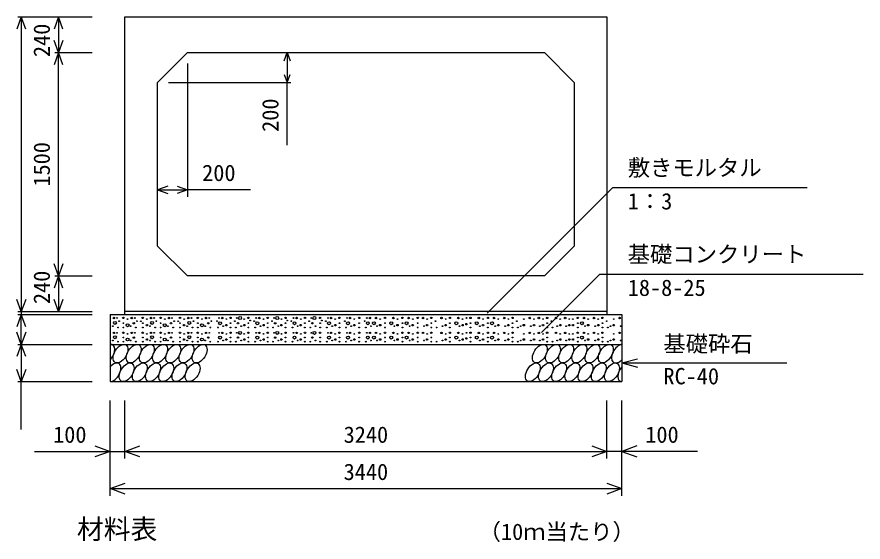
# Model space of a CAD drawing. Units: millimetres, scale not verified. Extents: x -100800 to 100800, y -35640 to 35640.
# Drawn here: x 4834 to 10520, y -3378 to 150 of the extents above; entities that cross this region are included whole.
import ezdxf
from ezdxf.enums import TextEntityAlignment as Align

# ---------------------------------------------------------------- set-up
doc = ezdxf.new("R2010")
doc.units = ezdxf.units.MM
doc.header["$LTSCALE"] = 120
for name, color, linetype, lineweight in [('0-0_DIM', 7, 'Continuous', 25), ('0-2_HATCH', 6, 'Continuous', 25), ('0-5_OUTLINE', 3, 'Continuous', 25), ('0-7_TXT', 7, 'Continuous', 25)]:
    doc.layers.add(name, color=color, linetype=linetype, lineweight=lineweight)
doc.styles.add('ＭＳ ゴシック', font='')
doc.styles.get('ＭＳ ゴシック').set_extended_font_data('MS Gothic')

msp = doc.modelspace()

# ---------------------------------------------------------------- linework, layer by layer
at = {"layer": '0-0_DIM'}
for p, q in [((4839, 150.3), (5339.1, 150.3)), ((4863, 150.3), (4863, -1829.7)), ((5113, 150.3), (5113, -89.7)), ((5089, -89.7), (5339.1, -89.7)), ((5113, -1589.7), (5113, -89.7)), ((6649.5, -89.7), (6649.5, -289.7)), ((5979.1, -161.7), (5979.1, -1058.3)), ((5851.1, -289.7), (6673.5, -289.7)), ((6649.5, -710.5), (6649.5, -289.7)), ((5779.1, -1010.3), (5979.1, -1010.3)), ((6403.2, -1010.3), (5979.1, -1010.3)), ((8839, -995.8), (7994.9, -1839.8)), ((8839, -995.8), (10144.7, -995.8)), ((5089, -1589.7), (5339.1, -1589.7)), ((5113, -1589.7), (5113, -1829.7)), ((8751.3, -1576.9), (8358.5, -1969.7)), ((8751.3, -1576.9), (10520.3, -1576.9)), ((4839, -1829.7), (5339.1, -1829.7)), ((4839, -1849.7), (5339.1, -1849.7)), ((4863, -1829.7), (4863, -1849.7)), ((4863, -2049.7), (4863, -1849.7)), ((4839, -2049.7), (5339.1, -2049.7)), ((4863, -2049.7), (4863, -2299.7)), ((8899.1, -2174.7), (9003.4, -2146.7)), ((8899.1, -2174.7), (10008, -2174.7)), ((8899.1, -2174.7), (9003.4, -2202.7)), ((4839, -2299.7), (5339.1, -2299.7)), ((4863, -2621.8), (4863, -2299.7)), ((5459.1, -3066.9), (5459.1, -2427.3)), ((5559.1, -2816.9), (5559.1, -2427.3)), ((8799.1, -2816.9), (8799.1, -2427.3)), ((8899.1, -3066.9), (8899.1, -2427.3)), ((4951.1, -2768.9), (5459.1, -2768.9)), ((5459.1, -2768.9), (5559.1, -2768.9)), ((5559.1, -2768.9), (8799.1, -2768.9)), ((5459.1, -3018.9), (8899.1, -3018.9))]:
    msp.add_line(p, q, dxfattribs=at)
for points in [[(4892.6, 69.1), (4863, 150.3), (4833.5, 69.1)], [(5142.6, 69.1), (5113, 150.3), (5083.5, 69.1)], [(5142.6, -8.5), (5113, -89.7), (5083.5, -8.5)], [(5142.6, -170.9), (5113, -89.7), (5083.5, -170.9)], [(6629.8, -143.8), (6649.5, -89.7), (6669.2, -143.8)], [(6629.8, -235.6), (6649.5, -289.7), (6669.2, -235.6)], [(5846.8, -985.7), (5779.1, -1010.3), (5846.8, -1035)], [(5911.4, -985.7), (5979.1, -1010.3), (5911.4, -1035)], [(5142.6, -1508.5), (5113, -1589.7), (5083.5, -1508.5)], [(5142.6, -1670.9), (5113, -1589.7), (5083.5, -1670.9)], [(4892.6, -1748.5), (4863, -1829.7), (4833.5, -1748.5)], [(5142.6, -1748.5), (5113, -1829.7), (5083.5, -1748.5)], [(4892.6, -1930.9), (4863, -1849.7), (4833.5, -1930.9)], [(4892.6, -1968.5), (4863, -2049.7), (4833.5, -1968.5)], [(4892.6, -2130.9), (4863, -2049.7), (4833.5, -2130.9)], [(4892.6, -2218.5), (4863, -2299.7), (4833.5, -2218.5)], [(5357.6, -2732), (5459.1, -2768.9), (5357.6, -2805.9)], [(5660.6, -2805.9), (5559.1, -2768.9), (5660.6, -2732)], [(8697.6, -2732), (8799.1, -2768.9), (8697.6, -2805.9)], [(9407.1, -2768.9), (8899.1, -2768.9), (8799.1, -2768.9)], [(9000.6, -2732), (8899.1, -2768.9), (9000.6, -2805.9)], [(5560.6, -3055.9), (5459.1, -3018.9), (5560.6, -2982)], [(8797.6, -2982), (8899.1, -3018.9), (8797.6, -3055.9)]]:
    msp.add_lwpolyline(points, dxfattribs=at)
at = {"layer": '0-2_HATCH'}
for centre, radius in [((5485.1, -1872.5), 5), ((5506.2, -1872.5), 2.5), ((5549.1, -1871.6), 5), ((5605.1, -1872.5), 5), ((5626.2, -1872.5), 2.5), ((5679.1, -1871.6), 5), ((5735.1, -1872.5), 5), ((5756.2, -1872.5), 2.5), ((5799.1, -1871.6), 5), ((5855.1, -1872.5), 5), ((5876.2, -1872.5), 2.5), ((5929.1, -1871.6), 5), ((5985.1, -1872.5), 5), ((6006.2, -1872.5), 2.5), ((6049.1, -1871.6), 5), ((6105.1, -1872.5), 5), ((6126.2, -1872.5), 2.5), ((6192, -1872.5), 2.5), ((6213.1, -1872.5), 5), ((6269.1, -1871.6), 5), ((6312, -1872.5), 2.5), ((6333.1, -1872.5), 10), ((6389.1, -1871.6), 5), ((6442, -1872.5), 2.5), ((6463.1, -1872.5), 5), ((6519.1, -1871.6), 5), ((6562, -1872.5), 2.5), ((6583.1, -1872.5), 10), ((6639.1, -1871.6), 5), ((6692, -1872.5), 2.5), ((6713.1, -1872.5), 5), ((6769.1, -1871.6), 5), ((6812, -1872.5), 2.5), ((6833.1, -1872.5), 10), ((6871, -1871.6), 5), ((6923.9, -1872.5), 2.5), ((6944.9, -1872.5), 5), ((7001, -1871.6), 5), ((7051.9, -1872.5), 2.5), ((7072.9, -1872.5), 5), ((7133.9, -1871.6), 5), ((7184.8, -1872.5), 2.5), ((7205.9, -1872.5), 5), ((7246.5, -1872.5), 5), ((7307.5, -1871.6), 5), ((7363.4, -1872.5), 5), ((7424.3, -1871.6), 5), ((7466.1, -1872.5), 5), ((7527, -1871.6), 5), ((7562.3, -1872.5), 5), ((7618.4, -1871.6), 5), ((7687.1, -1872.5), 5), ((7743.2, -1871.6), 5), ((7800.5, -1872.5), 5), ((7854.7, -1872.5), 2.5), ((7882, -1871.6), 5), ((7937.9, -1872.5), 5), ((7998.9, -1871.6), 5), ((8040.6, -1872.5), 5), ((8108.4, -1872.5), 5), ((8164.5, -1871.6), 5), ((8280.2, -1872.5), 5), ((8341.3, -1872.5), 5), ((8397.3, -1871.6), 5), ((8456.9, -1872.5), 5), ((8518, -1872.5), 5), ((8602.9, -1871.6), 5), ((8644.6, -1872.5), 5), ((8712.4, -1872.5), 5), ((8768.5, -1871.6), 5), ((8884.1, -1872.5), 5), ((5478.1, -1927.7), 2.5), ((5491.7, -1905.5), 10), ((5513.2, -1935.6), 2.5), ((5520.2, -1893.5), 2.5), ((5549.1, -1907.5), 2.5), ((5549.1, -1935.6), 2.5), ((5577.1, -1920.7), 10), ((5577.1, -1879.5), 2.5), ((5598.1, -1927.7), 2.5), ((5619.2, -1907.5), 5), ((5633.2, -1935.6), 2.5), ((5640.2, -1893.5), 2.5), ((5666.7, -1894.4), 2.5), ((5679.1, -1907.5), 2.5), ((5679.1, -1935.6), 2.5), ((5707.1, -1920.7), 5), ((5707.1, -1879.5), 2.5), ((5728.1, -1927.7), 2.5), ((5741.7, -1905.5), 10), ((5763.2, -1935.6), 2.5), ((5770.2, -1893.5), 2.5), ((5799.1, -1907.5), 2.5), ((5799.1, -1935.6), 2.5), ((5827.1, -1920.7), 10), ((5827.1, -1879.5), 2.5), ((5848.1, -1927.7), 2.5), ((5869.2, -1907.5), 5), ((5883.2, -1935.6), 2.5), ((5890.2, -1893.5), 2.5), ((5916.7, -1894.4), 2.5), ((5929.1, -1907.5), 2.5), ((5929.1, -1935.6), 2.5), ((5957.1, -1920.7), 5), ((5957.1, -1879.5), 2.5), ((5978.1, -1927.7), 2.5), ((5991.7, -1905.5), 10), ((6013.2, -1935.6), 2.5), ((6020.2, -1893.5), 2.5), ((6049.1, -1907.5), 2.5), ((6049.1, -1935.6), 2.5), ((6077.1, -1920.7), 10), ((6077.1, -1879.5), 2.5), ((6098.1, -1927.7), 2.5), ((6119.2, -1907.5), 5), ((6133.2, -1935.6), 2.5), ((6140.2, -1893.5), 2.5), ((6178, -1893.5), 2.5), ((6185, -1935.6), 2.5), ((6199, -1907.5), 10), ((6220.1, -1927.7), 2.5), ((6241.1, -1920.7), 5), ((6241.1, -1879.5), 2.5), ((6269.1, -1907.5), 2.5), ((6269.1, -1935.6), 2.5), ((6298, -1893.5), 2.5), ((6305, -1935.6), 2.5), ((6319, -1907.5), 5), ((6340.1, -1927.7), 2.5), ((6361.1, -1920.7), 5), ((6361.1, -1879.5), 2.5), ((6389.1, -1907.5), 2.5), ((6389.1, -1935.6), 2.5), ((6400.5, -1889.2), 2.5), ((6428, -1893.5), 2.5), ((6435, -1935.6), 2.5), ((6449, -1907.5), 10), ((6470.1, -1927.7), 2.5), ((6491.1, -1920.7), 5), ((6491.1, -1879.5), 2.5), ((6519.1, -1907.5), 2.5), ((6519.1, -1935.6), 2.5), ((6548, -1893.5), 2.5), ((6555, -1935.6), 2.5), ((6569, -1907.5), 5), ((6590.1, -1927.7), 2.5), ((6611.1, -1920.7), 5), ((6611.1, -1879.5), 2.5), ((6639.1, -1907.5), 2.5), ((6639.1, -1935.6), 2.5), ((6650.5, -1889.2), 2.5), ((6678, -1893.5), 2.5), ((6685, -1935.6), 2.5), ((6699, -1907.5), 10), ((6720.1, -1927.7), 2.5), ((6741.1, -1920.7), 5), ((6741.1, -1879.5), 2.5), ((6769.1, -1907.5), 2.5), ((6769.1, -1935.6), 2.5), ((6798, -1893.5), 2.5), ((6805, -1935.6), 2.5), ((6819, -1907.5), 5), ((6840.1, -1927.7), 2.5), ((6871, -1907.5), 2.5), ((6871, -1935.6), 2.5), ((6882.3, -1889.2), 2.5), ((6909.8, -1893.5), 2.5), ((6916.8, -1935.6), 2.5), ((6930.9, -1907.5), 10), ((6951.9, -1927.7), 2.5), ((6972.9, -1920.7), 5), ((6972.9, -1879.5), 2.5), ((7001, -1907.5), 2.5), ((7001, -1935.6), 2.5), ((7037.9, -1893.5), 2.5), ((7044.9, -1935.6), 2.5), ((7058.9, -1907.5), 10), ((7080, -1927.7), 2.5), ((7101, -1920.7), 5), ((7101, -1879.5), 2.5), ((7133.9, -1907.5), 2.5), ((7133.9, -1935.6), 2.5), ((7170.8, -1893.5), 2.5), ((7177.8, -1935.6), 2.5), ((7191.9, -1907.5), 10), ((7212.9, -1927.7), 2.5), ((7232.5, -1907.5), 10), ((7253.6, -1927.7), 2.5), ((7274.6, -1920.7), 5), ((7274.6, -1879.5), 2.5), ((7307.5, -1907.5), 2.5), ((7307.5, -1935.6), 2.5), ((7349.4, -1907.5), 10), ((7370.4, -1927.7), 2.5), ((7391.4, -1920.7), 5), ((7391.4, -1879.5), 2.5), ((7424.3, -1907.5), 2.5), ((7424.3, -1935.6), 2.5), ((7452.1, -1907.5), 10), ((7473.1, -1927.7), 2.5), ((7494.1, -1920.7), 5), ((7494.1, -1879.5), 2.5), ((7527, -1907.5), 2.5), ((7527, -1935.6), 2.5), ((7569.3, -1927.7), 2.5), ((7590.3, -1920.7), 5), ((7590.3, -1879.5), 2.5), ((7618.4, -1907.5), 2.5), ((7618.4, -1935.6), 2.5), ((7647.2, -1893.5), 2.5), ((7654.2, -1935.6), 2.5), ((7694.1, -1927.7), 2.5), ((7715.1, -1920.7), 5), ((7715.1, -1879.5), 2.5), ((7743.2, -1907.5), 2.5), ((7743.2, -1935.6), 2.5), ((7786.5, -1907.5), 10), ((7807.5, -1927.7), 2.5), ((7828.6, -1920.7), 5), ((7828.6, -1879.5), 2.5), ((7854.7, -1913.7), 5), ((7882, -1907.5), 2.5), ((7882, -1935.6), 2.5), ((7923.9, -1907.5), 10), ((7945, -1927.7), 2.5), ((7966, -1920.7), 5), ((7966, -1879.5), 2.5), ((7998.9, -1907.5), 2.5), ((7998.9, -1935.6), 2.5), ((8026.6, -1907.5), 10), ((8047.6, -1927.7), 2.5), ((8068.7, -1920.7), 5), ((8068.7, -1879.5), 2.5), ((8115.4, -1927.7), 2.5), ((8136.4, -1920.7), 5), ((8136.4, -1879.5), 2.5), ((8164.5, -1907.5), 2.5), ((8164.5, -1935.6), 2.5), ((8193.4, -1893.5), 2.5), ((8200.4, -1935.6), 2.5), ((8219.4, -1927.7), 2.5), ((8240.4, -1920.7), 5), ((8240.4, -1879.5), 2.5), ((8287.2, -1927.7), 2.5), ((8308.2, -1920.7), 5), ((8308.2, -1879.5), 2.5), ((8348.3, -1927.7), 2.5), ((8369.3, -1920.7), 5), ((8369.3, -1879.5), 2.5), ((8397.3, -1907.5), 2.5), ((8397.3, -1935.6), 2.5), ((8426.2, -1893.5), 2.5), ((8433.2, -1935.6), 2.5), ((8464, -1927.7), 2.5), ((8485, -1920.7), 5), ((8485, -1879.5), 2.5), ((8525, -1927.7), 2.5), ((8546.1, -1920.7), 5), ((8546.1, -1879.5), 2.5), ((8570, -1920.7), 5), ((8570, -1879.5), 2.5), ((8602.9, -1907.5), 2.5), ((8602.9, -1935.6), 2.5), ((8630.6, -1907.5), 10), ((8651.6, -1927.7), 2.5), ((8672.6, -1920.7), 5), ((8672.6, -1879.5), 2.5), ((8719.4, -1927.7), 2.5), ((8740.4, -1920.7), 5), ((8740.4, -1879.5), 2.5), ((8768.5, -1907.5), 2.5), ((8768.5, -1935.6), 2.5), ((8797.3, -1893.5), 2.5), ((8804.3, -1935.6), 2.5), ((8823.4, -1927.7), 2.5), ((8844.4, -1920.7), 5), ((8844.4, -1879.5), 2.5), ((8891.1, -1927.7), 2.5), ((5485.1, -1972.5), 5), ((5506.2, -1972.5), 2.5), ((5549.1, -1971.6), 5), ((5577.1, -1979.5), 2.5), ((5605.1, -1972.5), 5), ((5626.2, -1972.5), 2.5), ((5679.1, -1971.6), 5), ((5707.1, -1979.5), 2.5), ((5735.1, -1972.5), 5), ((5756.2, -1972.5), 2.5), ((5799.1, -1971.6), 5), ((5827.1, -1979.5), 2.5), ((5855.1, -1972.5), 5), ((5876.2, -1972.5), 2.5), ((5929.1, -1971.6), 5), ((5957.1, -1979.5), 2.5), ((5985.1, -1972.5), 5), ((6006.2, -1972.5), 2.5), ((6049.1, -1971.6), 5), ((6077.1, -1979.5), 2.5), ((6105.1, -1972.5), 5), ((6126.2, -1972.5), 2.5), ((6192, -1972.5), 2.5), ((6213.1, -1972.5), 5), ((6241.1, -1979.5), 2.5), ((6269.1, -1971.6), 5), ((6312, -1972.5), 2.5), ((6333.1, -1972.5), 10), ((6361.1, -1979.5), 2.5), ((6389.1, -1971.6), 5), ((6442, -1972.5), 2.5), ((6463.1, -1972.5), 5), ((6491.1, -1979.5), 2.5), ((6519.1, -1971.6), 5), ((6562, -1972.5), 2.5), ((6583.1, -1972.5), 10), ((6611.1, -1979.5), 2.5), ((6639.1, -1971.6), 5), ((6692, -1972.5), 2.5), ((6713.1, -1972.5), 5), ((6741.1, -1979.5), 2.5), ((6769.1, -1971.6), 5), ((6812, -1972.5), 2.5), ((6833.1, -1972.5), 10), ((6871, -1971.6), 5), ((6923.9, -1972.5), 2.5), ((6944.9, -1972.5), 5), ((6972.9, -1979.5), 2.5), ((7001, -1971.6), 5), ((7051.9, -1972.5), 2.5), ((7072.9, -1972.5), 5), ((7101, -1979.5), 2.5), ((7133.9, -1971.6), 5), ((7184.8, -1972.5), 2.5), ((7205.9, -1972.5), 5), ((7246.5, -1972.5), 5), ((7274.6, -1979.5), 2.5), ((7307.5, -1971.6), 5), ((7363.4, -1972.5), 5), ((7391.4, -1979.5), 2.5), ((7424.3, -1971.6), 5), ((7466.1, -1972.5), 5), ((7494.1, -1979.5), 2.5), ((7527, -1971.6), 5), ((7562.3, -1972.5), 5), ((7590.3, -1979.5), 2.5), ((7618.4, -1971.6), 5), ((7687.1, -1972.5), 5), ((7715.1, -1979.5), 2.5), ((7743.2, -1971.6), 5), ((7800.5, -1972.5), 5), ((7828.6, -1979.5), 2.5), ((7854.7, -1972.5), 2.5), ((7882, -1971.6), 5), ((7937.9, -1972.5), 5), ((7966, -1979.5), 2.5), ((7998.9, -1971.6), 5), ((8040.6, -1972.5), 5), ((8068.7, -1979.5), 2.5), ((8108.4, -1972.5), 5), ((8136.4, -1979.5), 2.5), ((8164.5, -1971.6), 5), ((8240.4, -1979.5), 2.5), ((8280.2, -1972.5), 5), ((8308.2, -1979.5), 2.5), ((8341.3, -1972.5), 5), ((8369.3, -1979.5), 2.5), ((8397.3, -1971.6), 5), ((8456.9, -1972.5), 5), ((8485, -1979.5), 2.5), ((8518, -1972.5), 5), ((8546.1, -1979.5), 2.5), ((8570, -1979.5), 2.5), ((8602.9, -1971.6), 5), ((8644.6, -1972.5), 5), ((8672.6, -1979.5), 2.5), ((8712.4, -1972.5), 5), ((8740.4, -1979.5), 2.5), ((8768.5, -1971.6), 5), ((8844.4, -1979.5), 2.5), ((8884.1, -1972.5), 5), ((5478.1, -2023.8), 2.5), ((5491.7, -2001.6), 10), ((5513.2, -2031.6), 2.5), ((5549.1, -2003.6), 2.5), ((5549.1, -2031.6), 2.5), ((5577.1, -2016.8), 10), ((5598.1, -2023.8), 2.5), ((5619.2, -2003.6), 5), ((5633.2, -2031.6), 2.5), ((5679.1, -2003.6), 2.5), ((5679.1, -2031.6), 2.5), ((5707.1, -2016.8), 5), ((5728.1, -2023.8), 2.5), ((5741.7, -2001.6), 10), ((5763.2, -2031.6), 2.5), ((5799.1, -2003.6), 2.5), ((5799.1, -2031.6), 2.5), ((5827.1, -2016.8), 10), ((5848.1, -2023.8), 2.5), ((5869.2, -2003.6), 5), ((5883.2, -2031.6), 2.5), ((5929.1, -2003.6), 2.5), ((5929.1, -2031.6), 2.5), ((5957.1, -2016.8), 5), ((5978.1, -2023.8), 2.5), ((5991.7, -2001.6), 10), ((6013.2, -2031.6), 2.5), ((6049.1, -2003.6), 2.5), ((6049.1, -2031.6), 2.5), ((6077.1, -2016.8), 10), ((6098.1, -2023.8), 2.5), ((6119.2, -2003.6), 5), ((6133.2, -2031.6), 2.5), ((6185, -2031.6), 2.5), ((6199, -2003.6), 10), ((6220.1, -2023.8), 2.5), ((6241.1, -2016.8), 5), ((6269.1, -2003.6), 2.5), ((6269.1, -2031.6), 2.5), ((6305, -2031.6), 2.5), ((6319, -2003.6), 5), ((6340.1, -2023.8), 2.5), ((6361.1, -2016.8), 5), ((6389.1, -2003.6), 2.5), ((6389.1, -2031.6), 2.5), ((6435, -2031.6), 2.5), ((6449, -2003.6), 10), ((6470.1, -2023.8), 2.5), ((6491.1, -2016.8), 5), ((6519.1, -2003.6), 2.5), ((6519.1, -2031.6), 2.5), ((6555, -2031.6), 2.5), ((6569, -2003.6), 5), ((6590.1, -2023.8), 2.5), ((6611.1, -2016.8), 5), ((6639.1, -2003.6), 2.5), ((6639.1, -2031.6), 2.5), ((6685, -2031.6), 2.5), ((6699, -2003.6), 10), ((6720.1, -2023.8), 2.5), ((6741.1, -2016.8), 5), ((6769.1, -2003.6), 2.5), ((6769.1, -2031.6), 2.5), ((6805, -2031.6), 2.5), ((6819, -2003.6), 5), ((6840.1, -2023.8), 2.5), ((6871, -2003.6), 2.5), ((6871, -2031.6), 2.5), ((6916.8, -2031.6), 2.5), ((6930.9, -2003.6), 10), ((6951.9, -2023.8), 2.5), ((6972.9, -2016.8), 5), ((7001, -2003.6), 2.5), ((7001, -2031.6), 2.5), ((7044.9, -2031.6), 2.5), ((7058.9, -2003.6), 10), ((7080, -2023.8), 2.5), ((7101, -2016.8), 5), ((7133.9, -2003.6), 2.5), ((7133.9, -2031.6), 2.5), ((7177.8, -2031.6), 2.5), ((7191.9, -2003.6), 10), ((7212.9, -2023.8), 2.5), ((7232.5, -2003.6), 10), ((7253.6, -2023.8), 2.5), ((7274.6, -2016.8), 5), ((7307.5, -2003.6), 2.5), ((7307.5, -2031.6), 2.5), ((7349.4, -2003.6), 10), ((7370.4, -2023.8), 2.5), ((7391.4, -2016.8), 5), ((7424.3, -2003.6), 2.5), ((7424.3, -2031.6), 2.5), ((7452.1, -2003.6), 10), ((7473.1, -2023.8), 2.5), ((7494.1, -2016.8), 5), ((7527, -2003.6), 2.5), ((7527, -2031.6), 2.5), ((7569.3, -2023.8), 2.5), ((7590.3, -2016.8), 5), ((7618.4, -2003.6), 2.5), ((7618.4, -2031.6), 2.5), ((7654.2, -2031.6), 2.5), ((7694.1, -2023.8), 2.5), ((7715.1, -2016.8), 5), ((7743.2, -2003.6), 2.5), ((7743.2, -2031.6), 2.5), ((7786.5, -2003.6), 10), ((7807.5, -2023.8), 2.5), ((7828.6, -2016.8), 5), ((7854.7, -2009.8), 5), ((7882, -2003.6), 2.5), ((7882, -2031.6), 2.5), ((7923.9, -2003.6), 10), ((7945, -2023.8), 2.5), ((7966, -2016.8), 5), ((7998.9, -2003.6), 2.5), ((7998.9, -2031.6), 2.5), ((8026.6, -2003.6), 10), ((8047.6, -2023.8), 2.5), ((8068.7, -2016.8), 5), ((8115.4, -2023.8), 2.5), ((8136.4, -2016.8), 5), ((8164.5, -2003.6), 2.5), ((8164.5, -2031.6), 2.5), ((8200.4, -2031.6), 2.5), ((8219.4, -2023.8), 2.5), ((8240.4, -2016.8), 5), ((8287.2, -2023.8), 2.5), ((8308.2, -2016.8), 5), ((8348.3, -2023.8), 2.5), ((8369.3, -2016.8), 5), ((8397.3, -2003.6), 2.5), ((8397.3, -2031.6), 2.5), ((8433.2, -2031.6), 2.5), ((8464, -2023.8), 2.5), ((8485, -2016.8), 5), ((8525, -2023.8), 2.5), ((8546.1, -2016.8), 5), ((8570, -2016.8), 5), ((8602.9, -2003.6), 2.5), ((8602.9, -2031.6), 2.5), ((8630.6, -2003.6), 10), ((8651.6, -2023.8), 2.5), ((8672.6, -2016.8), 5), ((8719.4, -2023.8), 2.5), ((8740.4, -2016.8), 5), ((8768.5, -2003.6), 2.5), ((8768.5, -2031.6), 2.5), ((8804.3, -2031.6), 2.5), ((8823.4, -2023.8), 2.5), ((8844.4, -2016.8), 5), ((8891.1, -2023.8), 2.5)]:
    msp.add_circle(centre, radius, dxfattribs=at)
for centre in [(5529.5, -2112.2), (5618.2, -2112.2), (5706.9, -2112.2), (5795.6, -2112.2), (5884.3, -2112.2), (5973, -2112.2), (6061.6, -2112.2), (8347.6, -2112.2), (8436.3, -2112.2), (8525, -2112.2), (8613.7, -2112.2), (8702.4, -2112.2), (8791.1, -2112.2), (5571, -2237.2), (5659.7, -2237.2), (5748.4, -2237.2), (5837.1, -2237.2), (5925.8, -2237.2), (6014.5, -2237.2), (8300.5, -2237.2), (8389.2, -2237.2), (8477.9, -2237.2), (8566.6, -2237.2), (8655.3, -2237.2), (8744, -2237.2), (8832.7, -2237.2)]:
    msp.add_ellipse(centre, major_axis=(36.4, 58.9), ratio=0.5792, dxfattribs=at)
for centre, start_param, end_param in [((5440.8, -2112.2), 4.335544, 6.724593), ((8879.8, -2112.2), 0.419949, 4.357003), ((5482.3, -2237.2), 3.496422, 7.58605), ((8921.4, -2237.2), 1.28053, 3.496422)]:
    msp.add_ellipse(centre, major_axis=(36.4, 58.9), ratio=0.5792, start_param=start_param, end_param=end_param, dxfattribs=at)
at = {"layer": '0-5_OUTLINE'}
for p, q in [((5559.1, -1849.7), (5559.1, 150.3)), ((5979.1, -89.7), (5779.1, -289.7)), ((5979.1, -89.7), (8379.1, -89.7)), ((8379.1, -89.7), (8579.1, -289.7)), ((5779.1, -1389.7), (5779.1, -289.7)), ((8579.1, -289.7), (8579.1, -1389.7)), ((5779.1, -1389.7), (5979.1, -1589.7)), ((8379.1, -1589.7), (8579.1, -1389.7)), ((8379.1, -1589.7), (5979.1, -1589.7)), ((5459.1, -1849.7), (5459.1, -2299.7)), ((5459.1, -1849.7), (8899.1, -1849.7)), ((8799.1, -1829.7), (5559.1, -1829.7)), ((8899.1, -1849.7), (8899.1, -2299.7)), ((5459.1, -2049.7), (8899.1, -2049.7)), ((5459.1, -2299.7), (8899.1, -2299.7))]:
    msp.add_line(p, q, dxfattribs=at)
msp.add_lwpolyline([(5559.1, 150.3), (8799.1, 150.3), (8799.1, -1849.7)], dxfattribs=at)

# ---------------------------------------------------------------- texts
at = {"layer": '0-0_DIM', "style": 'ＭＳ ゴシック'}
for s, p in [('240', (5088, -119.4)), ('200', (6624.5, -622)), ('1500', (5088, -989.7)), ('240', (5088, -1778.9))]:
    msp.add_text(s, height=110, rotation=90, dxfattribs=at).set_placement(p, align=Align.BOTTOM_LEFT)
for s, p in [('敷きモルタル', (8938.6, -950.8)), ('200', (6078.3, -985.3)), ('1：3', (8938.6, -1176)), ('基礎コンクリート', (8938.6, -1532)), ('18-8-25', (8938.6, -1757.1)), ('基礎砕石', (9178.3, -2133.5)), ('RC-40', (9178.3, -2351.1)), ('100', (5076.7, -2743.9)), ('3240', (7029.1, -2743.9)), ('100', (9056.5, -2743.9)), ('3440', (7029.1, -2993.9))]:
    msp.add_text(s, height=110, dxfattribs=at).set_placement(p, align=Align.BOTTOM_LEFT)
at = {"layer": '0-7_TXT', "style": 'ＭＳ ゴシック'}
for s, height, p in [('材料表', 132, (5236.6, -3396.4)), ('（10ｍ当たり）', 110, (7936.6, -3396.4))]:
    msp.add_text(s, height=height, dxfattribs=at).set_placement(p, align=Align.BOTTOM_LEFT)

doc.saveas('drawing.dxf')
